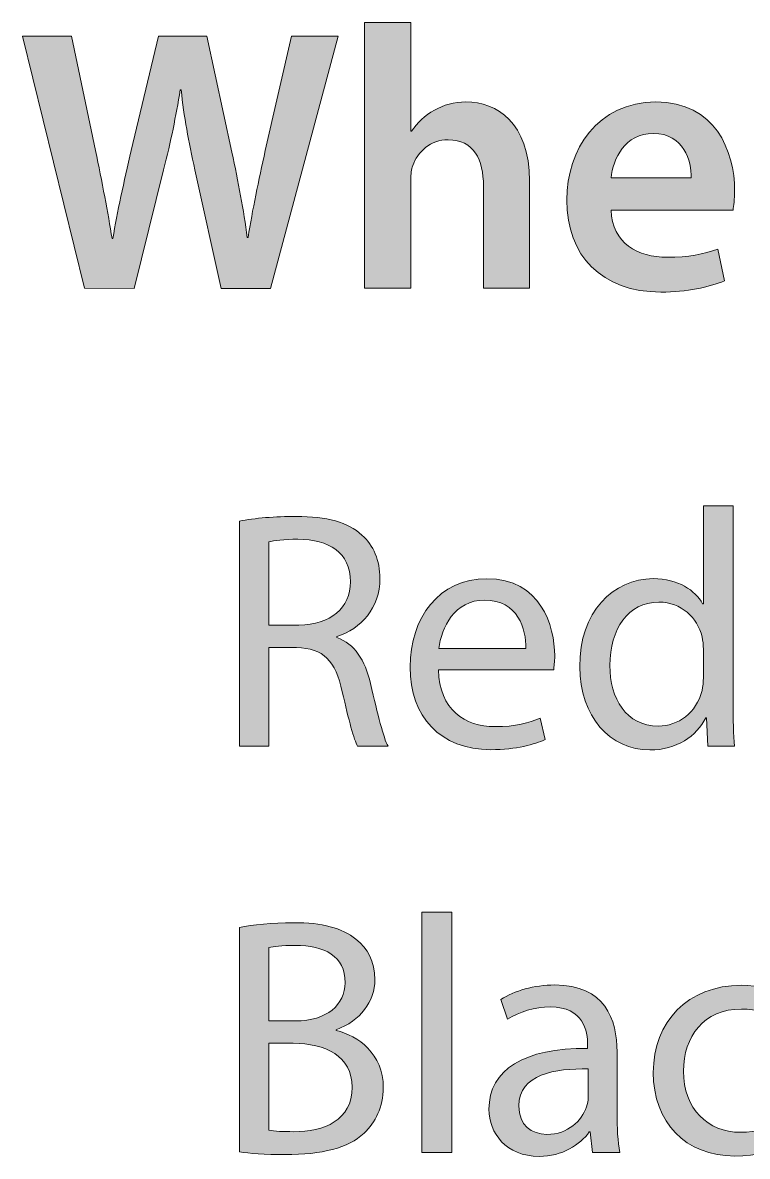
# Model space of a CAD drawing. Header units: inches. Extents: x 589 to 2016, y -1839 to -951.
# Drawn here: x 814.99 to 831.85, y -1576.1 to -1549.71 of the extents above; entities that cross this region are included whole.
import ezdxf

# ---------------------------------------------------------------- set-up
doc = ezdxf.new("R2010")
doc.units = ezdxf.units.IN
doc.header["$MEASUREMENT"] = 0
doc.layers.add('Layer 1', color=7, linetype='Continuous')

# ---------------------------------------------------------------- blocks, each defined once
blk = doc.blocks.new('block 274')
at = {"layer": 'Layer 1', "true_color": 0x010101}
h = blk.add_hatch(color=18, dxfattribs=at)
h.dxf.hatch_style = 2
edge = h.paths.add_edge_path()
edge.add_spline(control_points=[(822.944, -1549.714), (822.944, -1549.714), (824.024, -1549.714), (824.024, -1549.714), (824.024, -1549.714), (824.024, -1552.24), (824.024, -1552.24), (824.024, -1552.24), (824.041, -1552.24), (824.041, -1552.24), (824.172, -1552.041), (824.346, -1551.874), (824.573, -1551.752), (824.783, -1551.63), (825.036, -1551.56), (825.304, -1551.56), (826.027, -1551.56), (826.785, -1552.04), (826.785, -1553.398), (826.785, -1553.398), (826.785, -1555.898), (826.785, -1555.898), (826.785, -1555.898), (825.714, -1555.898), (825.714, -1555.898), (825.714, -1555.898), (825.714, -1553.52), (825.714, -1553.52), (825.714, -1552.902), (825.488, -1552.44), (824.895, -1552.44), (824.477, -1552.44), (824.182, -1552.719), (824.068, -1553.041), (824.033, -1553.128), (824.024, -1553.24), (824.024, -1553.364), (824.024, -1553.364), (824.024, -1555.898), (824.024, -1555.898), (824.024, -1555.898), (822.944, -1555.898), (822.944, -1555.898), (822.944, -1555.898), (822.944, -1549.714), (822.944, -1549.714), (822.944, -1549.714), (822.944, -1549.714), (822.944, -1549.714)], knot_values=[0, 0, 0, 0, 1, 1, 1, 2, 2, 2, 3, 3, 3, 4, 4, 4, 5, 5, 5, 6, 6, 6, 7, 7, 7, 8, 8, 8, 9, 9, 9, 10, 10, 10, 11, 11, 11, 12, 12, 12, 13, 13, 13, 14, 14, 14, 15, 15, 15, 16, 16, 16, 16], degree=3, periodic=1)
h = blk.add_hatch(color=18, dxfattribs=at)
h.dxf.hatch_style = 2
edge = h.paths.add_edge_path()
edge.add_spline(control_points=[(816.428, -1555.898), (816.428, -1555.898), (814.991, -1550.027), (814.991, -1550.027), (814.991, -1550.027), (816.131, -1550.027), (816.131, -1550.027), (816.131, -1550.027), (816.689, -1552.693), (816.689, -1552.693), (816.837, -1553.407), (816.976, -1554.156), (817.072, -1554.74), (817.072, -1554.74), (817.09, -1554.74), (817.09, -1554.74), (817.186, -1554.122), (817.351, -1553.425), (817.517, -1552.686), (817.517, -1552.686), (818.153, -1550.029), (818.153, -1550.029), (818.153, -1550.029), (819.277, -1550.029), (819.277, -1550.029), (819.277, -1550.029), (819.861, -1552.729), (819.861, -1552.729), (820.009, -1553.426), (820.131, -1554.078), (820.218, -1554.715), (820.218, -1554.715), (820.236, -1554.715), (820.236, -1554.715), (820.34, -1554.071), (820.479, -1553.399), (820.637, -1552.686), (820.637, -1552.686), (821.247, -1550.029), (821.247, -1550.029), (821.247, -1550.029), (822.335, -1550.029), (822.335, -1550.029), (822.335, -1550.029), (820.759, -1555.9), (820.759, -1555.9), (820.759, -1555.9), (819.609, -1555.9), (819.609, -1555.9), (819.609, -1555.9), (818.999, -1553.139), (818.999, -1553.139), (818.851, -1552.469), (818.747, -1551.912), (818.678, -1551.276), (818.678, -1551.276), (818.659, -1551.276), (818.659, -1551.276), (818.555, -1551.902), (818.443, -1552.469), (818.269, -1553.139), (818.269, -1553.139), (817.588, -1555.9), (817.588, -1555.9), (817.588, -1555.9), (816.428, -1555.898), (816.428, -1555.898), (816.428, -1555.898), (816.428, -1555.898), (816.428, -1555.898)], knot_values=[0, 0, 0, 0, 1, 1, 1, 2, 2, 2, 3, 3, 3, 4, 4, 4, 5, 5, 5, 6, 6, 6, 7, 7, 7, 8, 8, 8, 9, 9, 9, 10, 10, 10, 11, 11, 11, 12, 12, 12, 13, 13, 13, 14, 14, 14, 15, 15, 15, 16, 16, 16, 17, 17, 17, 18, 18, 18, 19, 19, 19, 20, 20, 20, 21, 21, 21, 22, 22, 22, 23, 23, 23, 23], degree=3, periodic=1)
h = blk.add_hatch(color=18, dxfattribs=at)
h.dxf.hatch_style = 2
edge = h.paths.add_edge_path()
edge.add_spline(control_points=[(828.683, -1554.078), (828.709, -1554.846), (829.311, -1555.176), (829.99, -1555.176), (830.486, -1555.176), (830.843, -1555.106), (831.166, -1554.984), (831.166, -1554.984), (831.323, -1555.724), (831.323, -1555.724), (830.957, -1555.873), (830.452, -1555.985), (829.842, -1555.985), (828.465, -1555.985), (827.655, -1555.141), (827.655, -1553.843), (827.655, -1552.667), (828.37, -1551.56), (829.728, -1551.56), (831.105, -1551.56), (831.559, -1552.693), (831.559, -1553.626), (831.559, -1553.825), (831.54, -1553.983), (831.522, -1554.077), (831.522, -1554.077), (828.683, -1554.077), (828.683, -1554.077), (828.683, -1554.077), (828.683, -1554.078), (828.683, -1554.078)], knot_values=[0, 0, 0, 0, 1, 1, 1, 2, 2, 2, 3, 3, 3, 4, 4, 4, 5, 5, 5, 6, 6, 6, 7, 7, 7, 8, 8, 8, 9, 9, 9, 10, 10, 10, 10], degree=3, periodic=1)
edge = h.paths.add_edge_path()
edge.add_spline(control_points=[(830.547, -1553.328), (830.556, -1552.938), (830.382, -1552.292), (829.668, -1552.292), (829.005, -1552.292), (828.727, -1552.893), (828.683, -1553.328), (828.683, -1553.328), (830.547, -1553.328), (830.547, -1553.328)], knot_values=[0, 0, 0, 0, 1, 1, 1, 2, 2, 2, 3, 3, 3, 3], degree=3, periodic=1)
at = {"layer": 'Layer 1', "lineweight": 0}
for points, knots in [([(822.944, -1549.714), (822.944, -1549.714), (824.024, -1549.714), (824.024, -1549.714), (824.024, -1549.714), (824.024, -1552.24), (824.024, -1552.24), (824.024, -1552.24), (824.041, -1552.24), (824.041, -1552.24), (824.172, -1552.041), (824.346, -1551.874), (824.573, -1551.752), (824.783, -1551.63), (825.036, -1551.56), (825.304, -1551.56), (826.027, -1551.56), (826.785, -1552.04), (826.785, -1553.398), (826.785, -1553.398), (826.785, -1555.898), (826.785, -1555.898), (826.785, -1555.898), (825.714, -1555.898), (825.714, -1555.898), (825.714, -1555.898), (825.714, -1553.52), (825.714, -1553.52), (825.714, -1552.902), (825.488, -1552.44), (824.895, -1552.44), (824.477, -1552.44), (824.182, -1552.719), (824.068, -1553.041), (824.033, -1553.128), (824.024, -1553.24), (824.024, -1553.364), (824.024, -1553.364), (824.024, -1555.898), (824.024, -1555.898), (824.024, -1555.898), (822.944, -1555.898), (822.944, -1555.898), (822.944, -1555.898), (822.944, -1549.714), (822.944, -1549.714), (822.944, -1549.714), (822.944, -1549.714), (822.944, -1549.714)], [0, 0, 0, 0, 1, 1, 1, 2, 2, 2, 3, 3, 3, 4, 4, 4, 5, 5, 5, 6, 6, 6, 7, 7, 7, 8, 8, 8, 9, 9, 9, 10, 10, 10, 11, 11, 11, 12, 12, 12, 13, 13, 13, 14, 14, 14, 15, 15, 15, 16, 16, 16, 16]), ([(816.428, -1555.898), (816.428, -1555.898), (814.991, -1550.027), (814.991, -1550.027), (814.991, -1550.027), (816.131, -1550.027), (816.131, -1550.027), (816.131, -1550.027), (816.689, -1552.693), (816.689, -1552.693), (816.837, -1553.407), (816.976, -1554.156), (817.072, -1554.74), (817.072, -1554.74), (817.09, -1554.74), (817.09, -1554.74), (817.186, -1554.122), (817.351, -1553.425), (817.517, -1552.686), (817.517, -1552.686), (818.153, -1550.029), (818.153, -1550.029), (818.153, -1550.029), (819.277, -1550.029), (819.277, -1550.029), (819.277, -1550.029), (819.861, -1552.729), (819.861, -1552.729), (820.009, -1553.426), (820.131, -1554.078), (820.218, -1554.715), (820.218, -1554.715), (820.236, -1554.715), (820.236, -1554.715), (820.34, -1554.071), (820.479, -1553.399), (820.637, -1552.686), (820.637, -1552.686), (821.247, -1550.029), (821.247, -1550.029), (821.247, -1550.029), (822.335, -1550.029), (822.335, -1550.029), (822.335, -1550.029), (820.759, -1555.9), (820.759, -1555.9), (820.759, -1555.9), (819.609, -1555.9), (819.609, -1555.9), (819.609, -1555.9), (818.999, -1553.139), (818.999, -1553.139), (818.851, -1552.469), (818.747, -1551.912), (818.678, -1551.276), (818.678, -1551.276), (818.659, -1551.276), (818.659, -1551.276), (818.555, -1551.902), (818.443, -1552.469), (818.269, -1553.139), (818.269, -1553.139), (817.588, -1555.9), (817.588, -1555.9), (817.588, -1555.9), (816.428, -1555.898), (816.428, -1555.898), (816.428, -1555.898), (816.428, -1555.898), (816.428, -1555.898)], [0, 0, 0, 0, 1, 1, 1, 2, 2, 2, 3, 3, 3, 4, 4, 4, 5, 5, 5, 6, 6, 6, 7, 7, 7, 8, 8, 8, 9, 9, 9, 10, 10, 10, 11, 11, 11, 12, 12, 12, 13, 13, 13, 14, 14, 14, 15, 15, 15, 16, 16, 16, 17, 17, 17, 18, 18, 18, 19, 19, 19, 20, 20, 20, 21, 21, 21, 22, 22, 22, 23, 23, 23, 23]), ([(828.683, -1554.078), (828.709, -1554.846), (829.311, -1555.176), (829.99, -1555.176), (830.486, -1555.176), (830.843, -1555.106), (831.166, -1554.984), (831.166, -1554.984), (831.323, -1555.724), (831.323, -1555.724), (830.957, -1555.873), (830.452, -1555.985), (829.842, -1555.985), (828.465, -1555.985), (827.655, -1555.141), (827.655, -1553.843), (827.655, -1552.667), (828.37, -1551.56), (829.728, -1551.56), (831.105, -1551.56), (831.559, -1552.693), (831.559, -1553.626), (831.559, -1553.825), (831.54, -1553.983), (831.522, -1554.077), (831.522, -1554.077), (828.683, -1554.077), (828.683, -1554.077), (828.683, -1554.077), (828.683, -1554.078), (828.683, -1554.078)], [0, 0, 0, 0, 1, 1, 1, 2, 2, 2, 3, 3, 3, 4, 4, 4, 5, 5, 5, 6, 6, 6, 7, 7, 7, 8, 8, 8, 9, 9, 9, 10, 10, 10, 10]), ([(830.547, -1553.328), (830.556, -1552.938), (830.382, -1552.292), (829.668, -1552.292), (829.005, -1552.292), (828.727, -1552.893), (828.683, -1553.328), (828.683, -1553.328), (830.547, -1553.328), (830.547, -1553.328)], [0, 0, 0, 0, 1, 1, 1, 2, 2, 2, 3, 3, 3, 3])]:
    blk.add_open_spline(points, degree=3, knots=knots, dxfattribs=at)
blk = doc.blocks.new('block 275')
at = {"layer": 'Layer 1', "true_color": 0x010101}
h = blk.add_hatch(color=18, dxfattribs=at)
h.dxf.hatch_style = 2
edge = h.paths.add_edge_path()
edge.add_spline(control_points=[(831.525, -1560.963), (831.525, -1560.963), (831.525, -1565.572), (831.525, -1565.572), (831.525, -1565.911), (831.533, -1566.299), (831.558, -1566.557), (831.558, -1566.557), (830.934, -1566.557), (830.934, -1566.557), (830.934, -1566.557), (830.902, -1565.895), (830.902, -1565.895), (830.902, -1565.895), (830.886, -1565.895), (830.886, -1565.895), (830.673, -1566.321), (830.209, -1566.644), (829.586, -1566.644), (828.664, -1566.644), (827.955, -1565.864), (827.955, -1564.705), (827.947, -1563.436), (828.735, -1562.656), (829.665, -1562.656), (830.248, -1562.656), (830.642, -1562.932), (830.815, -1563.239), (830.815, -1563.239), (830.832, -1563.239), (830.832, -1563.239), (830.832, -1563.239), (830.832, -1560.962), (830.832, -1560.962), (830.832, -1560.962), (831.525, -1560.963), (831.525, -1560.963), (831.525, -1560.963), (831.525, -1560.963), (831.525, -1560.963)], knot_values=[0, 0, 0, 0, 1, 1, 1, 2, 2, 2, 3, 3, 3, 4, 4, 4, 5, 5, 5, 6, 6, 6, 7, 7, 7, 8, 8, 8, 9, 9, 9, 10, 10, 10, 11, 11, 11, 12, 12, 12, 13, 13, 13, 13], degree=3, periodic=1)
edge = h.paths.add_edge_path()
edge.add_spline(control_points=[(830.831, -1564.298), (830.831, -1564.211), (830.824, -1564.093), (830.8, -1564.007), (830.697, -1563.565), (830.319, -1563.202), (829.798, -1563.202), (829.081, -1563.202), (828.656, -1563.833), (828.656, -1564.676), (828.656, -1565.449), (829.034, -1566.087), (829.783, -1566.087), (830.247, -1566.087), (830.672, -1565.781), (830.8, -1565.259), (830.823, -1565.165), (830.831, -1565.07), (830.831, -1564.96), (830.831, -1564.96), (830.831, -1564.298), (830.831, -1564.298), (830.831, -1564.298), (830.831, -1564.298), (830.831, -1564.298)], knot_values=[0, 0, 0, 0, 1, 1, 1, 2, 2, 2, 3, 3, 3, 4, 4, 4, 5, 5, 5, 6, 6, 6, 7, 7, 7, 8, 8, 8, 8], degree=3, periodic=1)
h = blk.add_hatch(color=18, dxfattribs=at)
h.dxf.hatch_style = 2
edge = h.paths.add_edge_path()
edge.add_spline(control_points=[(820.035, -1561.318), (820.38, -1561.247), (820.878, -1561.207), (821.35, -1561.207), (822.083, -1561.207), (822.556, -1561.342), (822.887, -1561.641), (823.155, -1561.878), (823.305, -1562.241), (823.305, -1562.65), (823.305, -1563.35), (822.863, -1563.816), (822.304, -1564.006), (822.304, -1564.006), (822.304, -1564.028), (822.304, -1564.028), (822.714, -1564.169), (822.959, -1564.549), (823.084, -1565.1), (823.258, -1565.842), (823.385, -1566.354), (823.494, -1566.559), (823.494, -1566.559), (822.785, -1566.559), (822.785, -1566.559), (822.698, -1566.408), (822.58, -1565.951), (822.43, -1565.289), (822.273, -1564.556), (821.989, -1564.282), (821.365, -1564.257), (821.365, -1564.257), (820.719, -1564.257), (820.719, -1564.257), (820.719, -1564.257), (820.719, -1566.557), (820.719, -1566.557), (820.719, -1566.557), (820.035, -1566.557), (820.035, -1566.557), (820.035, -1566.557), (820.035, -1561.318), (820.035, -1561.318), (820.035, -1561.318), (820.035, -1561.318), (820.035, -1561.318)], knot_values=[0, 0, 0, 0, 1, 1, 1, 2, 2, 2, 3, 3, 3, 4, 4, 4, 5, 5, 5, 6, 6, 6, 7, 7, 7, 8, 8, 8, 9, 9, 9, 10, 10, 10, 11, 11, 11, 12, 12, 12, 13, 13, 13, 14, 14, 14, 15, 15, 15, 15], degree=3, periodic=1)
edge = h.paths.add_edge_path()
edge.add_spline(control_points=[(820.719, -1563.737), (820.719, -1563.737), (821.421, -1563.737), (821.421, -1563.737), (822.154, -1563.737), (822.619, -1563.335), (822.619, -1562.729), (822.619, -1562.044), (822.122, -1561.744), (821.397, -1561.737), (821.065, -1561.737), (820.83, -1561.769), (820.718, -1561.801), (820.718, -1561.801), (820.719, -1563.737), (820.719, -1563.737), (820.719, -1563.737), (820.719, -1563.737), (820.719, -1563.737)], knot_values=[0, 0, 0, 0, 1, 1, 1, 2, 2, 2, 3, 3, 3, 4, 4, 4, 5, 5, 5, 6, 6, 6, 6], degree=3, periodic=1)
h = blk.add_hatch(color=18, dxfattribs=at)
h.dxf.hatch_style = 2
edge = h.paths.add_edge_path()
edge.add_spline(control_points=[(824.669, -1564.777), (824.684, -1565.715), (825.283, -1566.101), (825.977, -1566.101), (826.474, -1566.101), (826.773, -1566.015), (827.033, -1565.904), (827.033, -1565.904), (827.151, -1566.401), (827.151, -1566.401), (826.907, -1566.511), (826.489, -1566.637), (825.882, -1566.637), (824.708, -1566.637), (824.007, -1565.865), (824.007, -1564.714), (824.007, -1563.563), (824.684, -1562.657), (825.796, -1562.657), (827.041, -1562.657), (827.372, -1563.753), (827.372, -1564.454), (827.372, -1564.596), (827.356, -1564.706), (827.348, -1564.777), (827.348, -1564.777), (824.669, -1564.777), (824.669, -1564.777)], knot_values=[0, 0, 0, 0, 1, 1, 1, 2, 2, 2, 3, 3, 3, 4, 4, 4, 5, 5, 5, 6, 6, 6, 7, 7, 7, 8, 8, 8, 9, 9, 9, 9], degree=3, periodic=1)
edge = h.paths.add_edge_path()
edge.add_spline(control_points=[(826.701, -1564.282), (826.709, -1563.84), (826.52, -1563.155), (825.74, -1563.155), (825.038, -1563.155), (824.731, -1563.801), (824.675, -1564.282), (824.675, -1564.282), (826.701, -1564.282), (826.701, -1564.282)], knot_values=[0, 0, 0, 0, 1, 1, 1, 2, 2, 2, 3, 3, 3, 3], degree=3, periodic=1)
h = blk.add_hatch(color=18, dxfattribs=at)
h.dxf.hatch_style = 2
h.paths.add_polyline_path([(824.283, -1570.42), (824.976, -1570.42), (824.976, -1576.016), (824.283, -1576.016)])
h = blk.add_hatch(color=18, dxfattribs=at)
h.dxf.hatch_style = 2
edge = h.paths.add_edge_path()
edge.add_spline(control_points=[(820.035, -1570.774), (820.334, -1570.712), (820.807, -1570.664), (821.288, -1570.664), (821.974, -1570.664), (822.415, -1570.783), (822.746, -1571.05), (823.022, -1571.256), (823.187, -1571.571), (823.187, -1571.988), (823.187, -1572.501), (822.848, -1572.95), (822.289, -1573.155), (822.289, -1573.155), (822.289, -1573.171), (822.289, -1573.171), (822.793, -1573.297), (823.384, -1573.714), (823.384, -1574.503), (823.384, -1574.96), (823.202, -1575.306), (822.935, -1575.567), (822.565, -1575.905), (821.966, -1576.063), (821.099, -1576.063), (820.626, -1576.063), (820.263, -1576.032), (820.035, -1576), (820.035, -1576), (820.035, -1570.774), (820.035, -1570.774), (820.035, -1570.774), (820.035, -1570.774), (820.035, -1570.774)], knot_values=[0, 0, 0, 0, 1, 1, 1, 2, 2, 2, 3, 3, 3, 4, 4, 4, 5, 5, 5, 6, 6, 6, 7, 7, 7, 8, 8, 8, 9, 9, 9, 10, 10, 10, 11, 11, 11, 11], degree=3, periodic=1)
edge = h.paths.add_edge_path()
edge.add_spline(control_points=[(820.719, -1572.95), (820.719, -1572.95), (821.343, -1572.95), (821.343, -1572.95), (822.068, -1572.95), (822.494, -1572.572), (822.494, -1572.061), (822.494, -1571.437), (822.021, -1571.194), (821.328, -1571.194), (821.011, -1571.194), (820.831, -1571.216), (820.719, -1571.241), (820.719, -1571.241), (820.719, -1572.95), (820.719, -1572.95)], knot_values=[0, 0, 0, 0, 1, 1, 1, 2, 2, 2, 3, 3, 3, 4, 4, 4, 5, 5, 5, 5], degree=3, periodic=1)
edge = h.paths.add_edge_path()
edge.add_spline(control_points=[(820.719, -1575.496), (820.854, -1575.519), (821.051, -1575.529), (821.296, -1575.529), (822.006, -1575.529), (822.658, -1575.269), (822.658, -1574.495), (822.658, -1573.769), (822.036, -1573.472), (821.287, -1573.472), (821.287, -1573.472), (820.721, -1573.472), (820.721, -1573.472), (820.721, -1573.472), (820.721, -1575.497), (820.721, -1575.497), (820.721, -1575.497), (820.719, -1575.496), (820.719, -1575.496), (820.719, -1575.496), (820.719, -1575.496), (820.719, -1575.496)], knot_values=[0, 0, 0, 0, 1, 1, 1, 2, 2, 2, 3, 3, 3, 4, 4, 4, 5, 5, 5, 6, 6, 6, 7, 7, 7, 7], degree=3, periodic=1)
h = blk.add_hatch(color=18, dxfattribs=at)
h.dxf.hatch_style = 2
edge = h.paths.add_edge_path()
edge.add_spline(control_points=[(828.254, -1576.016), (828.254, -1576.016), (828.199, -1575.535), (828.199, -1575.535), (828.199, -1575.535), (828.177, -1575.535), (828.177, -1575.535), (827.964, -1575.835), (827.553, -1576.103), (827.009, -1576.103), (826.238, -1576.103), (825.843, -1575.559), (825.843, -1575.007), (825.843, -1574.085), (826.663, -1573.58), (828.137, -1573.589), (828.137, -1573.589), (828.137, -1573.508), (828.137, -1573.508), (828.137, -1573.194), (828.05, -1572.626), (827.269, -1572.626), (826.915, -1572.626), (826.545, -1572.736), (826.276, -1572.911), (826.276, -1572.911), (826.12, -1572.453), (826.12, -1572.453), (826.435, -1572.248), (826.892, -1572.114), (827.373, -1572.114), (828.54, -1572.114), (828.823, -1572.91), (828.823, -1573.676), (828.823, -1573.676), (828.823, -1575.102), (828.823, -1575.102), (828.823, -1575.433), (828.839, -1575.756), (828.886, -1576.017), (828.886, -1576.017), (828.254, -1576.016), (828.254, -1576.016), (828.254, -1576.016), (828.254, -1576.016), (828.254, -1576.016)], knot_values=[0, 0, 0, 0, 1, 1, 1, 2, 2, 2, 3, 3, 3, 4, 4, 4, 5, 5, 5, 6, 6, 6, 7, 7, 7, 8, 8, 8, 9, 9, 9, 10, 10, 10, 11, 11, 11, 12, 12, 12, 13, 13, 13, 14, 14, 14, 15, 15, 15, 15], degree=3, periodic=1)
edge = h.paths.add_edge_path()
edge.add_spline(control_points=[(828.152, -1574.069), (827.395, -1574.053), (826.536, -1574.187), (826.536, -1574.93), (826.536, -1575.378), (826.836, -1575.591), (827.191, -1575.591), (827.686, -1575.591), (828.002, -1575.275), (828.111, -1574.952), (828.135, -1574.882), (828.151, -1574.802), (828.151, -1574.731), (828.151, -1574.731), (828.152, -1574.069), (828.152, -1574.069), (828.152, -1574.069), (828.152, -1574.069), (828.152, -1574.069)], knot_values=[0, 0, 0, 0, 1, 1, 1, 2, 2, 2, 3, 3, 3, 4, 4, 4, 5, 5, 5, 6, 6, 6, 6], degree=3, periodic=1)
h = blk.add_hatch(color=18, dxfattribs=at)
h.dxf.hatch_style = 2
edge = h.paths.add_edge_path()
edge.add_spline(control_points=[(832.661, -1575.874), (832.479, -1575.97), (832.077, -1576.095), (831.565, -1576.095), (830.414, -1576.095), (829.666, -1575.314), (829.666, -1574.148), (829.666, -1572.974), (830.47, -1572.122), (831.715, -1572.122), (832.125, -1572.122), (832.488, -1572.225), (832.678, -1572.32), (832.678, -1572.32), (832.52, -1572.856), (832.52, -1572.856), (832.355, -1572.761), (832.094, -1572.674), (831.717, -1572.674), (830.842, -1572.674), (830.37, -1573.32), (830.37, -1574.117), (830.37, -1575), (830.937, -1575.544), (831.694, -1575.544), (832.088, -1575.544), (832.348, -1575.441), (832.545, -1575.355), (832.545, -1575.355), (832.661, -1575.874), (832.661, -1575.874)], knot_values=[0, 0, 0, 0, 1, 1, 1, 2, 2, 2, 3, 3, 3, 4, 4, 4, 5, 5, 5, 6, 6, 6, 7, 7, 7, 8, 8, 8, 9, 9, 9, 10, 10, 10, 10], degree=3, periodic=1)
at = {"layer": 'Layer 1', "lineweight": 0}
blk.add_lwpolyline([(824.283, -1570.42), (824.976, -1570.42), (824.976, -1576.016), (824.283, -1576.016), (824.283, -1570.42)], dxfattribs=at)
for points, knots in [([(831.525, -1560.963), (831.525, -1560.963), (831.525, -1565.572), (831.525, -1565.572), (831.525, -1565.911), (831.533, -1566.299), (831.558, -1566.557), (831.558, -1566.557), (830.934, -1566.557), (830.934, -1566.557), (830.934, -1566.557), (830.902, -1565.895), (830.902, -1565.895), (830.902, -1565.895), (830.886, -1565.895), (830.886, -1565.895), (830.673, -1566.321), (830.209, -1566.644), (829.586, -1566.644), (828.664, -1566.644), (827.955, -1565.864), (827.955, -1564.705), (827.947, -1563.436), (828.735, -1562.656), (829.665, -1562.656), (830.248, -1562.656), (830.642, -1562.932), (830.815, -1563.239), (830.815, -1563.239), (830.832, -1563.239), (830.832, -1563.239), (830.832, -1563.239), (830.832, -1560.962), (830.832, -1560.962), (830.832, -1560.962), (831.525, -1560.963), (831.525, -1560.963), (831.525, -1560.963), (831.525, -1560.963), (831.525, -1560.963)], [0, 0, 0, 0, 1, 1, 1, 2, 2, 2, 3, 3, 3, 4, 4, 4, 5, 5, 5, 6, 6, 6, 7, 7, 7, 8, 8, 8, 9, 9, 9, 10, 10, 10, 11, 11, 11, 12, 12, 12, 13, 13, 13, 13]), ([(820.035, -1561.318), (820.38, -1561.247), (820.878, -1561.207), (821.35, -1561.207), (822.083, -1561.207), (822.556, -1561.342), (822.887, -1561.641), (823.155, -1561.878), (823.305, -1562.241), (823.305, -1562.65), (823.305, -1563.35), (822.863, -1563.816), (822.304, -1564.006), (822.304, -1564.006), (822.304, -1564.028), (822.304, -1564.028), (822.714, -1564.169), (822.959, -1564.549), (823.084, -1565.1), (823.258, -1565.842), (823.385, -1566.354), (823.494, -1566.559), (823.494, -1566.559), (822.785, -1566.559), (822.785, -1566.559), (822.698, -1566.408), (822.58, -1565.951), (822.43, -1565.289), (822.273, -1564.556), (821.989, -1564.282), (821.365, -1564.257), (821.365, -1564.257), (820.719, -1564.257), (820.719, -1564.257), (820.719, -1564.257), (820.719, -1566.557), (820.719, -1566.557), (820.719, -1566.557), (820.035, -1566.557), (820.035, -1566.557), (820.035, -1566.557), (820.035, -1561.318), (820.035, -1561.318), (820.035, -1561.318), (820.035, -1561.318), (820.035, -1561.318)], [0, 0, 0, 0, 1, 1, 1, 2, 2, 2, 3, 3, 3, 4, 4, 4, 5, 5, 5, 6, 6, 6, 7, 7, 7, 8, 8, 8, 9, 9, 9, 10, 10, 10, 11, 11, 11, 12, 12, 12, 13, 13, 13, 14, 14, 14, 15, 15, 15, 15]), ([(820.719, -1563.737), (820.719, -1563.737), (821.421, -1563.737), (821.421, -1563.737), (822.154, -1563.737), (822.619, -1563.335), (822.619, -1562.729), (822.619, -1562.044), (822.122, -1561.744), (821.397, -1561.737), (821.065, -1561.737), (820.83, -1561.769), (820.718, -1561.801), (820.718, -1561.801), (820.719, -1563.737), (820.719, -1563.737), (820.719, -1563.737), (820.719, -1563.737), (820.719, -1563.737)], [0, 0, 0, 0, 1, 1, 1, 2, 2, 2, 3, 3, 3, 4, 4, 4, 5, 5, 5, 6, 6, 6, 6]), ([(824.669, -1564.777), (824.684, -1565.715), (825.283, -1566.101), (825.977, -1566.101), (826.474, -1566.101), (826.773, -1566.015), (827.033, -1565.904), (827.033, -1565.904), (827.151, -1566.401), (827.151, -1566.401), (826.907, -1566.511), (826.489, -1566.637), (825.882, -1566.637), (824.708, -1566.637), (824.007, -1565.865), (824.007, -1564.714), (824.007, -1563.563), (824.684, -1562.657), (825.796, -1562.657), (827.041, -1562.657), (827.372, -1563.753), (827.372, -1564.454), (827.372, -1564.596), (827.356, -1564.706), (827.348, -1564.777), (827.348, -1564.777), (824.669, -1564.777), (824.669, -1564.777)], [0, 0, 0, 0, 1, 1, 1, 2, 2, 2, 3, 3, 3, 4, 4, 4, 5, 5, 5, 6, 6, 6, 7, 7, 7, 8, 8, 8, 9, 9, 9, 9]), ([(826.701, -1564.282), (826.709, -1563.84), (826.52, -1563.155), (825.74, -1563.155), (825.038, -1563.155), (824.731, -1563.801), (824.675, -1564.282), (824.675, -1564.282), (826.701, -1564.282), (826.701, -1564.282)], [0, 0, 0, 0, 1, 1, 1, 2, 2, 2, 3, 3, 3, 3]), ([(830.831, -1564.298), (830.831, -1564.211), (830.824, -1564.093), (830.8, -1564.007), (830.697, -1563.565), (830.319, -1563.202), (829.798, -1563.202), (829.081, -1563.202), (828.656, -1563.833), (828.656, -1564.676), (828.656, -1565.449), (829.034, -1566.087), (829.783, -1566.087), (830.247, -1566.087), (830.672, -1565.781), (830.8, -1565.259), (830.823, -1565.165), (830.831, -1565.07), (830.831, -1564.96), (830.831, -1564.96), (830.831, -1564.298), (830.831, -1564.298), (830.831, -1564.298), (830.831, -1564.298), (830.831, -1564.298)], [0, 0, 0, 0, 1, 1, 1, 2, 2, 2, 3, 3, 3, 4, 4, 4, 5, 5, 5, 6, 6, 6, 7, 7, 7, 8, 8, 8, 8]), ([(820.035, -1570.774), (820.334, -1570.712), (820.807, -1570.664), (821.288, -1570.664), (821.974, -1570.664), (822.415, -1570.783), (822.746, -1571.05), (823.022, -1571.256), (823.187, -1571.571), (823.187, -1571.988), (823.187, -1572.501), (822.848, -1572.95), (822.289, -1573.155), (822.289, -1573.155), (822.289, -1573.171), (822.289, -1573.171), (822.793, -1573.297), (823.384, -1573.714), (823.384, -1574.503), (823.384, -1574.96), (823.202, -1575.306), (822.935, -1575.567), (822.565, -1575.905), (821.966, -1576.063), (821.099, -1576.063), (820.626, -1576.063), (820.263, -1576.032), (820.035, -1576), (820.035, -1576), (820.035, -1570.774), (820.035, -1570.774), (820.035, -1570.774), (820.035, -1570.774), (820.035, -1570.774)], [0, 0, 0, 0, 1, 1, 1, 2, 2, 2, 3, 3, 3, 4, 4, 4, 5, 5, 5, 6, 6, 6, 7, 7, 7, 8, 8, 8, 9, 9, 9, 10, 10, 10, 11, 11, 11, 11]), ([(820.719, -1572.95), (820.719, -1572.95), (821.343, -1572.95), (821.343, -1572.95), (822.068, -1572.95), (822.494, -1572.572), (822.494, -1572.061), (822.494, -1571.437), (822.021, -1571.194), (821.328, -1571.194), (821.011, -1571.194), (820.831, -1571.216), (820.719, -1571.241), (820.719, -1571.241), (820.719, -1572.95), (820.719, -1572.95)], [0, 0, 0, 0, 1, 1, 1, 2, 2, 2, 3, 3, 3, 4, 4, 4, 5, 5, 5, 5]), ([(828.254, -1576.016), (828.254, -1576.016), (828.199, -1575.535), (828.199, -1575.535), (828.199, -1575.535), (828.177, -1575.535), (828.177, -1575.535), (827.964, -1575.835), (827.553, -1576.103), (827.009, -1576.103), (826.238, -1576.103), (825.843, -1575.559), (825.843, -1575.007), (825.843, -1574.085), (826.663, -1573.58), (828.137, -1573.589), (828.137, -1573.589), (828.137, -1573.508), (828.137, -1573.508), (828.137, -1573.194), (828.05, -1572.626), (827.269, -1572.626), (826.915, -1572.626), (826.545, -1572.736), (826.276, -1572.911), (826.276, -1572.911), (826.12, -1572.453), (826.12, -1572.453), (826.435, -1572.248), (826.892, -1572.114), (827.373, -1572.114), (828.54, -1572.114), (828.823, -1572.91), (828.823, -1573.676), (828.823, -1573.676), (828.823, -1575.102), (828.823, -1575.102), (828.823, -1575.433), (828.839, -1575.756), (828.886, -1576.017), (828.886, -1576.017), (828.254, -1576.016), (828.254, -1576.016), (828.254, -1576.016), (828.254, -1576.016), (828.254, -1576.016)], [0, 0, 0, 0, 1, 1, 1, 2, 2, 2, 3, 3, 3, 4, 4, 4, 5, 5, 5, 6, 6, 6, 7, 7, 7, 8, 8, 8, 9, 9, 9, 10, 10, 10, 11, 11, 11, 12, 12, 12, 13, 13, 13, 14, 14, 14, 15, 15, 15, 15]), ([(832.661, -1575.874), (832.479, -1575.97), (832.077, -1576.095), (831.565, -1576.095), (830.414, -1576.095), (829.666, -1575.314), (829.666, -1574.148), (829.666, -1572.974), (830.47, -1572.122), (831.715, -1572.122), (832.125, -1572.122), (832.488, -1572.225), (832.678, -1572.32), (832.678, -1572.32), (832.52, -1572.856), (832.52, -1572.856), (832.355, -1572.761), (832.094, -1572.674), (831.717, -1572.674), (830.842, -1572.674), (830.37, -1573.32), (830.37, -1574.117), (830.37, -1575), (830.937, -1575.544), (831.694, -1575.544), (832.088, -1575.544), (832.348, -1575.441), (832.545, -1575.355), (832.545, -1575.355), (832.661, -1575.874), (832.661, -1575.874)], [0, 0, 0, 0, 1, 1, 1, 2, 2, 2, 3, 3, 3, 4, 4, 4, 5, 5, 5, 6, 6, 6, 7, 7, 7, 8, 8, 8, 9, 9, 9, 10, 10, 10, 10]), ([(820.719, -1575.496), (820.854, -1575.519), (821.051, -1575.529), (821.296, -1575.529), (822.006, -1575.529), (822.658, -1575.269), (822.658, -1574.495), (822.658, -1573.769), (822.036, -1573.472), (821.287, -1573.472), (821.287, -1573.472), (820.721, -1573.472), (820.721, -1573.472), (820.721, -1573.472), (820.721, -1575.497), (820.721, -1575.497), (820.721, -1575.497), (820.719, -1575.496), (820.719, -1575.496), (820.719, -1575.496), (820.719, -1575.496), (820.719, -1575.496)], [0, 0, 0, 0, 1, 1, 1, 2, 2, 2, 3, 3, 3, 4, 4, 4, 5, 5, 5, 6, 6, 6, 7, 7, 7, 7]), ([(828.152, -1574.069), (827.395, -1574.053), (826.536, -1574.187), (826.536, -1574.93), (826.536, -1575.378), (826.836, -1575.591), (827.191, -1575.591), (827.686, -1575.591), (828.002, -1575.275), (828.111, -1574.952), (828.135, -1574.882), (828.151, -1574.802), (828.151, -1574.731), (828.151, -1574.731), (828.152, -1574.069), (828.152, -1574.069), (828.152, -1574.069), (828.152, -1574.069), (828.152, -1574.069)], [0, 0, 0, 0, 1, 1, 1, 2, 2, 2, 3, 3, 3, 4, 4, 4, 5, 5, 5, 6, 6, 6, 6])]:
    blk.add_open_spline(points, degree=3, knots=knots, dxfattribs=at)
blk = doc.blocks.new('block 271')
at = {"layer": 'Layer 1'}
for name in ['block 274', 'block 275']:
    blk.add_blockref(name, (0, 0), dxfattribs=at)

msp = doc.modelspace()

# ---------------------------------------------------------------- block references
at = {"layer": 'Layer 1'}
msp.add_blockref('block 271', (0, 0), dxfattribs=at)

doc.saveas('drawing.dxf')
